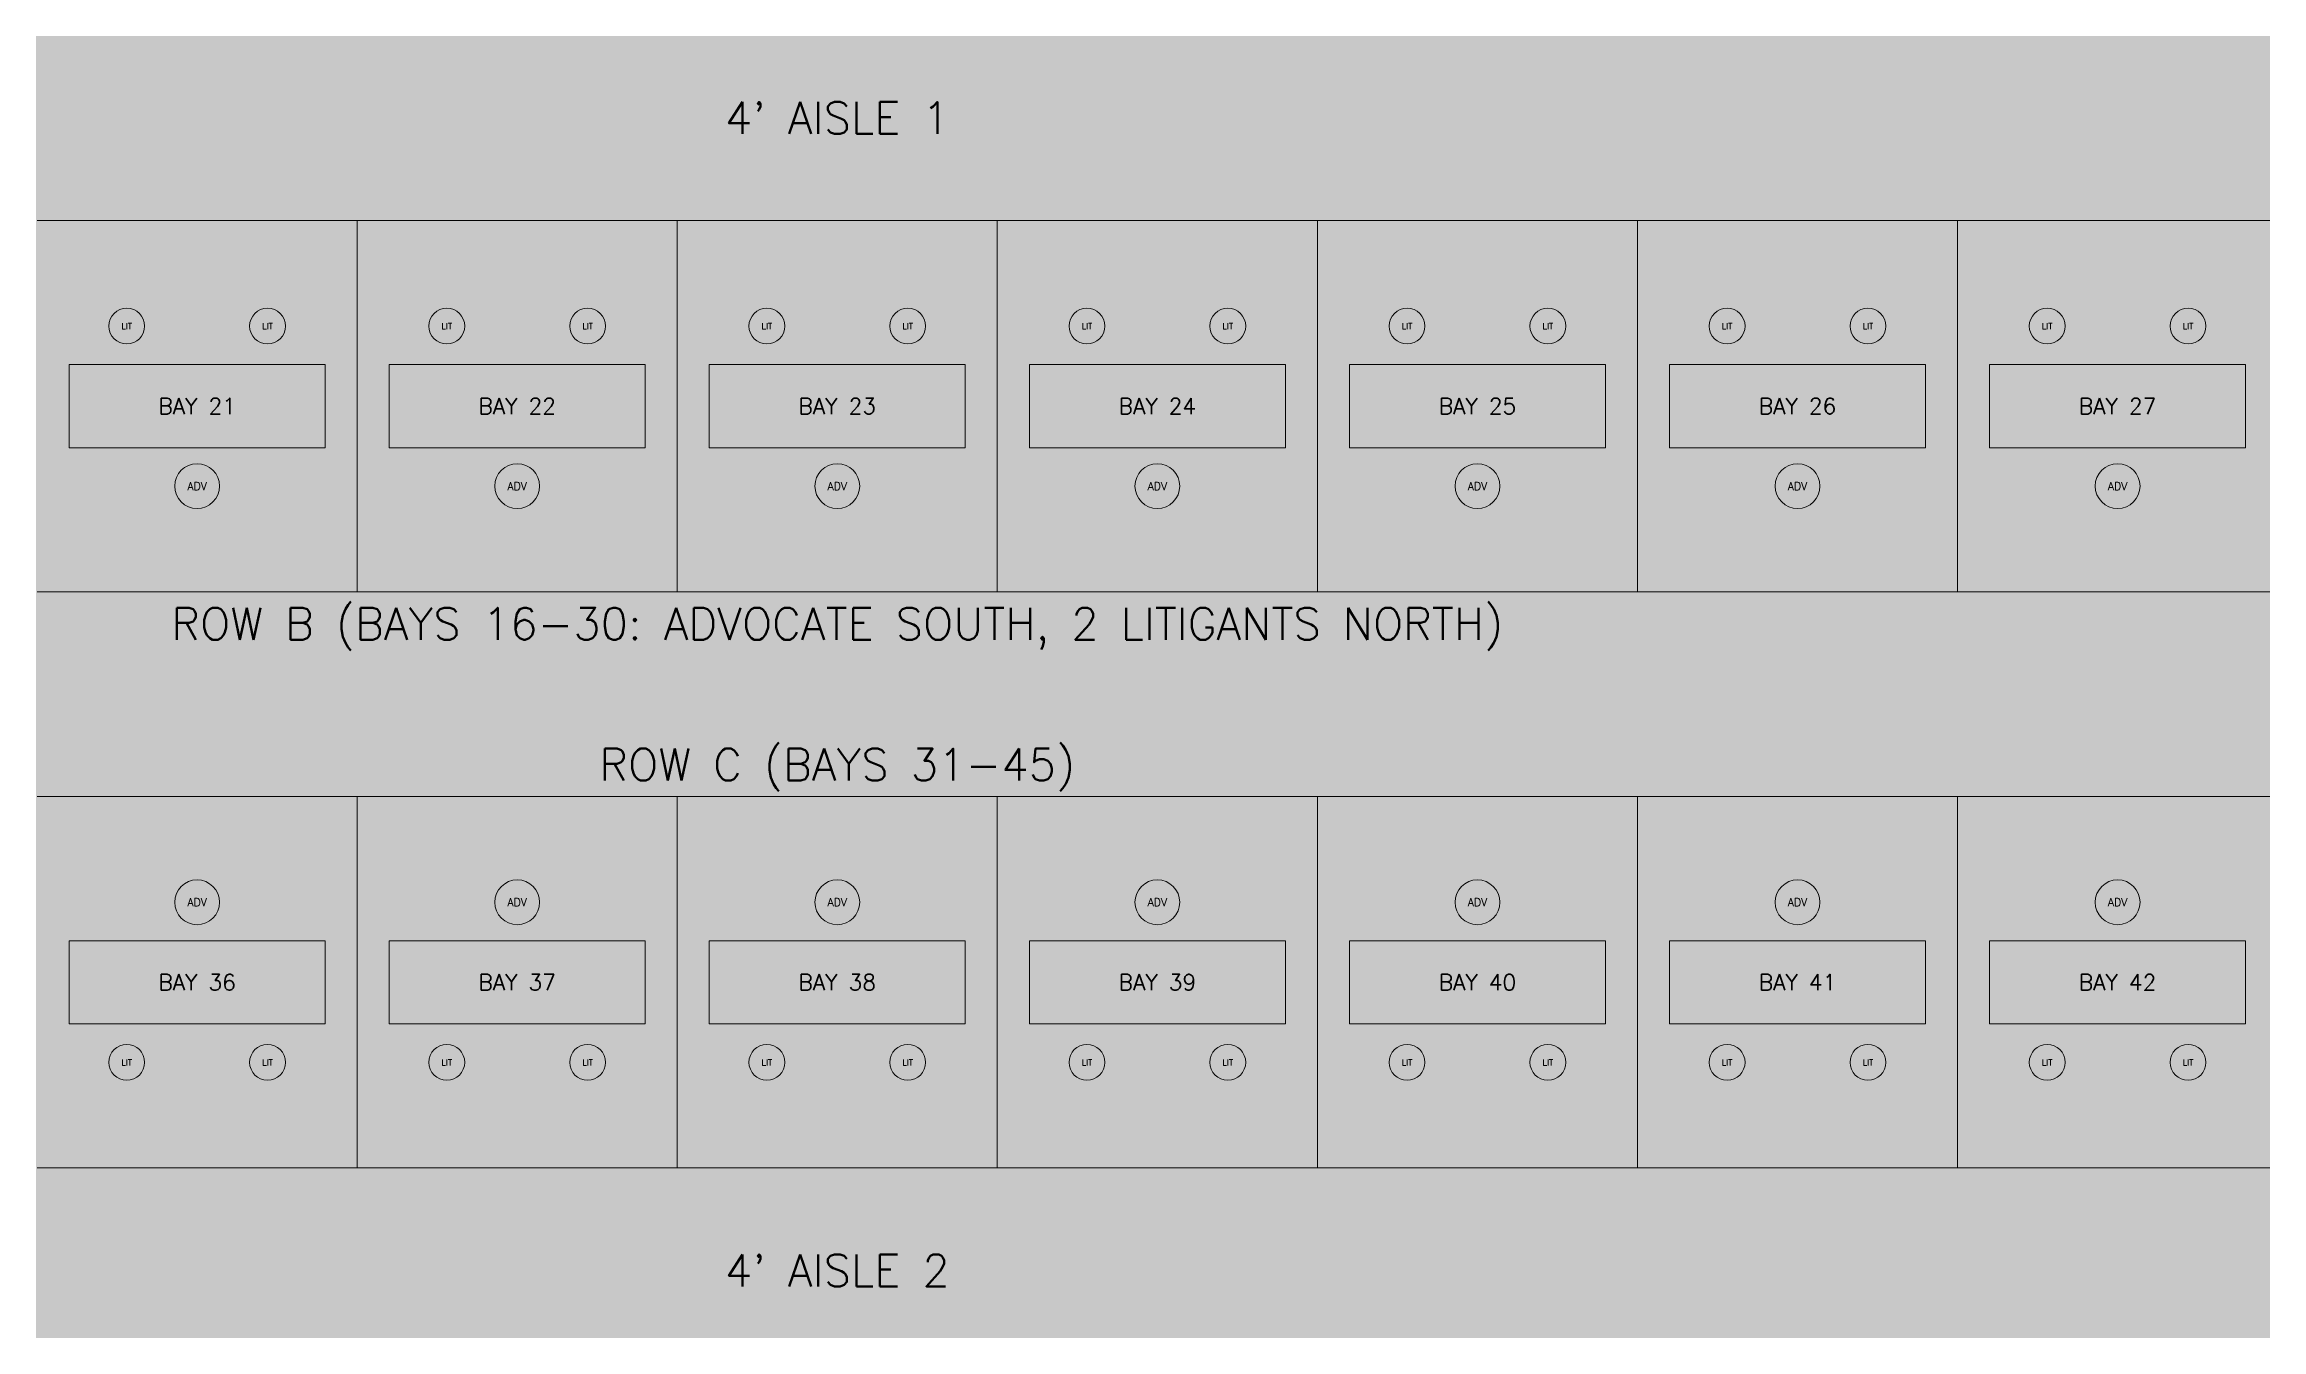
# Model space of a CAD drawing. Header units: inches. Extents: x 0 to 1800, y 0 to 1191.
# Drawn here: x 685.4 to 1101, y 650.1 to 891 of the extents above; entities that cross this region are included whole.
import ezdxf
from ezdxf.enums import TextEntityAlignment as Align

# ---------------------------------------------------------------- set-up
doc = ezdxf.new("R2010")
doc.units = ezdxf.units.IN
doc.header["$MEASUREMENT"] = 0
for name, color, linetype in [('A-BAY', 3, 'Continuous'), ('A-FURN', 1, 'Continuous'), ('A-HATCH', 8, 'Continuous'), ('A-JALI', 6, 'Continuous'), ('A-TEXT', 7, 'Continuous'), ('A-TEXT-TTL', 7, 'Continuous')]:
    doc.layers.add(name, color=color, linetype=linetype)
doc.styles.add('SIMPLEX', font='simplex.shx')

msp = doc.modelspace()

# ---------------------------------------------------------------- hatches: boundary and pattern name
at = {"layer": 'A-HATCH'}
h = msp.add_hatch(dxfattribs=at)
h.set_pattern_fill('ANSI31')
h.paths.add_polyline_path([(336, 132), (1416, 132), (1416, 1020), (336, 1020)])
h = msp.add_hatch(dxfattribs=at)
h.set_pattern_fill('SOLID')
h.paths.add_polyline_path([(345, 141), (1407, 141), (1407, 1011), (345, 1011)])

# ---------------------------------------------------------------- linework, layer by layer
at = {"layer": 'A-BAY', "lineweight": 15}
for p, q in [((744, 788.4), (744, 858)), ((804, 788.4), (804, 858)), ((864, 788.4), (864, 858)), ((924, 788.4), (924, 858)), ((984, 788.4), (984, 858)), ((1044, 788.4), (1044, 858)), ((684, 788.4), (744, 788.4)), ((744, 788.4), (804, 788.4)), ((804, 788.4), (864, 788.4)), ((864, 788.4), (924, 788.4)), ((924, 788.4), (984, 788.4)), ((984, 788.4), (1044, 788.4)), ((1044, 788.4), (1104, 788.4)), ((744, 680.4), (744, 750)), ((804, 680.4), (804, 750)), ((864, 680.4), (864, 750)), ((924, 680.4), (924, 750)), ((984, 680.4), (984, 750)), ((1044, 680.4), (1044, 750)), ((684, 680.4), (744, 680.4)), ((744, 680.4), (804, 680.4)), ((804, 680.4), (864, 680.4)), ((864, 680.4), (924, 680.4)), ((924, 680.4), (984, 680.4)), ((984, 680.4), (1044, 680.4)), ((1044, 680.4), (1104, 680.4))]:
    msp.add_line(p, q, dxfattribs=at)
at = {"layer": 'A-FURN', "lineweight": 20}
for p, q in [((738, 831), (690, 831)), ((690, 831), (690, 815.4)), ((738, 815.4), (738, 831)), ((798, 831), (750, 831)), ((750, 831), (750, 815.4)), ((798, 815.4), (798, 831)), ((858, 831), (810, 831)), ((810, 831), (810, 815.4)), ((858, 815.4), (858, 831)), ((918, 831), (870, 831)), ((870, 831), (870, 815.4)), ((918, 815.4), (918, 831)), ((978, 831), (930, 831)), ((930, 831), (930, 815.4)), ((978, 815.4), (978, 831)), ((1038, 831), (990, 831)), ((990, 831), (990, 815.4)), ((1038, 815.4), (1038, 831)), ((1098, 831), (1050, 831)), ((1050, 831), (1050, 815.4)), ((1098, 815.4), (1098, 831)), ((690, 815.4), (738, 815.4)), ((750, 815.4), (798, 815.4)), ((810, 815.4), (858, 815.4)), ((870, 815.4), (918, 815.4)), ((930, 815.4), (978, 815.4)), ((990, 815.4), (1038, 815.4)), ((1050, 815.4), (1098, 815.4)), ((738, 723), (690, 723)), ((690, 723), (690, 707.4)), ((738, 707.4), (738, 723)), ((798, 723), (750, 723)), ((750, 723), (750, 707.4)), ((798, 707.4), (798, 723)), ((858, 723), (810, 723)), ((810, 723), (810, 707.4)), ((858, 707.4), (858, 723)), ((918, 723), (870, 723)), ((870, 723), (870, 707.4)), ((918, 707.4), (918, 723)), ((978, 723), (930, 723)), ((930, 723), (930, 707.4)), ((978, 707.4), (978, 723)), ((1038, 723), (990, 723)), ((990, 723), (990, 707.4)), ((1038, 707.4), (1038, 723)), ((1098, 723), (1050, 723)), ((1050, 723), (1050, 707.4)), ((1098, 707.4), (1098, 723)), ((690, 707.4), (738, 707.4)), ((750, 707.4), (798, 707.4)), ((810, 707.4), (858, 707.4)), ((870, 707.4), (918, 707.4)), ((930, 707.4), (978, 707.4)), ((990, 707.4), (1038, 707.4)), ((1050, 707.4), (1098, 707.4))]:
    msp.add_line(p, q, dxfattribs=at)
at = {"layer": 'A-FURN', "lineweight": 15}
for centre in [(700.8, 838.2), (727.2, 838.2), (760.8, 838.2), (787.2, 838.2), (820.8, 838.2), (847.2, 838.2), (880.8, 838.2), (907.2, 838.2), (940.8, 838.2), (967.2, 838.2), (1000.8, 838.2), (1027.2, 838.2), (1060.8, 838.2), (1087.2, 838.2), (700.8, 700.2), (727.2, 700.2), (760.8, 700.2), (787.2, 700.2), (820.8, 700.2), (847.2, 700.2), (880.8, 700.2), (907.2, 700.2), (940.8, 700.2), (967.2, 700.2), (1000.8, 700.2), (1027.2, 700.2), (1060.8, 700.2), (1087.2, 700.2)]:
    msp.add_circle(centre, 3.36, dxfattribs=at)
at = {"layer": 'A-FURN', "lineweight": 18}
for centre in [(714, 808.2), (774, 808.2), (834, 808.2), (894, 808.2), (954, 808.2), (1014, 808.2), (1074, 808.2), (714, 730.2), (774, 730.2), (834, 730.2), (894, 730.2), (954, 730.2), (1014, 730.2), (1074, 730.2)]:
    msp.add_circle(centre, 4.2, dxfattribs=at)
at = {"layer": 'A-JALI', "lineweight": 20}
for p, q in [((684, 858), (744, 858)), ((744, 858), (804, 858)), ((744, 788.4), (744, 858)), ((804, 858), (864, 858)), ((804, 788.4), (804, 858)), ((864, 858), (924, 858)), ((864, 788.4), (864, 858)), ((924, 858), (984, 858)), ((924, 788.4), (924, 858)), ((984, 858), (1044, 858)), ((984, 788.4), (984, 858)), ((1044, 858), (1104, 858)), ((1044, 788.4), (1044, 858)), ((684, 750), (744, 750)), ((744, 750), (804, 750)), ((744, 680.4), (744, 750)), ((804, 750), (864, 750)), ((804, 680.4), (804, 750)), ((864, 750), (924, 750)), ((864, 680.4), (864, 750)), ((924, 750), (984, 750)), ((924, 680.4), (924, 750)), ((984, 750), (1044, 750)), ((984, 680.4), (984, 750)), ((1044, 750), (1104, 750)), ((1044, 680.4), (1044, 750))]:
    msp.add_line(p, q, dxfattribs=at)

# ---------------------------------------------------------------- texts
at = {"layer": 'A-BAY', "style": 'SIMPLEX'}
for s, p in [('BAY 21', (714, 823.2)), ('BAY 22', (774, 823.2)), ('BAY 23', (834, 823.2)), ('BAY 24', (894, 823.2)), ('BAY 25', (954, 823.2)), ('BAY 26', (1014, 823.2)), ('BAY 27', (1074, 823.2)), ('BAY 36', (714, 715.2)), ('BAY 37', (774, 715.2)), ('BAY 38', (834, 715.2)), ('BAY 39', (894, 715.2)), ('BAY 40', (954, 715.2)), ('BAY 41', (1014, 715.2)), ('BAY 42', (1074, 715.2))]:
    msp.add_text(s, height=3, dxfattribs=at).set_placement(p, align=Align.MIDDLE_CENTER)
at = {"layer": 'A-FURN', "style": 'SIMPLEX'}
for s, height, p in [('LIT', 1.125, (700.8, 838.2)), ('LIT', 1.125, (727.2, 838.2)), ('LIT', 1.125, (760.8, 838.2)), ('LIT', 1.125, (787.2, 838.2)), ('LIT', 1.125, (820.8, 838.2)), ('LIT', 1.125, (847.2, 838.2)), ('LIT', 1.125, (880.8, 838.2)), ('LIT', 1.125, (907.2, 838.2)), ('LIT', 1.125, (940.8, 838.2)), ('LIT', 1.125, (967.2, 838.2)), ('LIT', 1.125, (1000.8, 838.2)), ('LIT', 1.125, (1027.2, 838.2)), ('LIT', 1.125, (1060.8, 838.2)), ('LIT', 1.125, (1087.2, 838.2)), ('ADV', 1.5, (714, 808.2)), ('ADV', 1.5, (774, 808.2)), ('ADV', 1.5, (834, 808.2)), ('ADV', 1.5, (894, 808.2)), ('ADV', 1.5, (954, 808.2)), ('ADV', 1.5, (1014, 808.2)), ('ADV', 1.5, (1074, 808.2)), ('ADV', 1.5, (714, 730.2)), ('ADV', 1.5, (774, 730.2)), ('ADV', 1.5, (834, 730.2)), ('ADV', 1.5, (894, 730.2)), ('ADV', 1.5, (954, 730.2)), ('ADV', 1.5, (1014, 730.2)), ('ADV', 1.5, (1074, 730.2)), ('LIT', 1.125, (700.8, 700.2)), ('LIT', 1.125, (727.2, 700.2)), ('LIT', 1.125, (760.8, 700.2)), ('LIT', 1.125, (787.2, 700.2)), ('LIT', 1.125, (820.8, 700.2)), ('LIT', 1.125, (847.2, 700.2)), ('LIT', 1.125, (880.8, 700.2)), ('LIT', 1.125, (907.2, 700.2)), ('LIT', 1.125, (940.8, 700.2)), ('LIT', 1.125, (967.2, 700.2)), ('LIT', 1.125, (1000.8, 700.2)), ('LIT', 1.125, (1027.2, 700.2)), ('LIT', 1.125, (1060.8, 700.2)), ('LIT', 1.125, (1087.2, 700.2))]:
    msp.add_text(s, height=height, dxfattribs=at).set_placement(p, align=Align.MIDDLE_CENTER)
at = {"layer": 'A-TEXT', "style": 'SIMPLEX'}
for s, p in [("4' AISLE 1", (834, 877.2)), ("4' AISLE 2", (834, 661.2))]:
    msp.add_text(s, height=6, dxfattribs=at).set_placement(p, align=Align.MIDDLE_CENTER)
at = {"layer": 'A-TEXT-TTL', "style": 'SIMPLEX'}
for s, p in [('ROW B (BAYS 16-30: ADVOCATE SOUTH, 2 LITIGANTS NORTH)', (834, 782.4)), ('ROW C (BAYS 31-45)', (834, 756))]:
    msp.add_text(s, height=6, dxfattribs=at).set_placement(p, align=Align.MIDDLE_CENTER)

doc.saveas('drawing.dxf')
